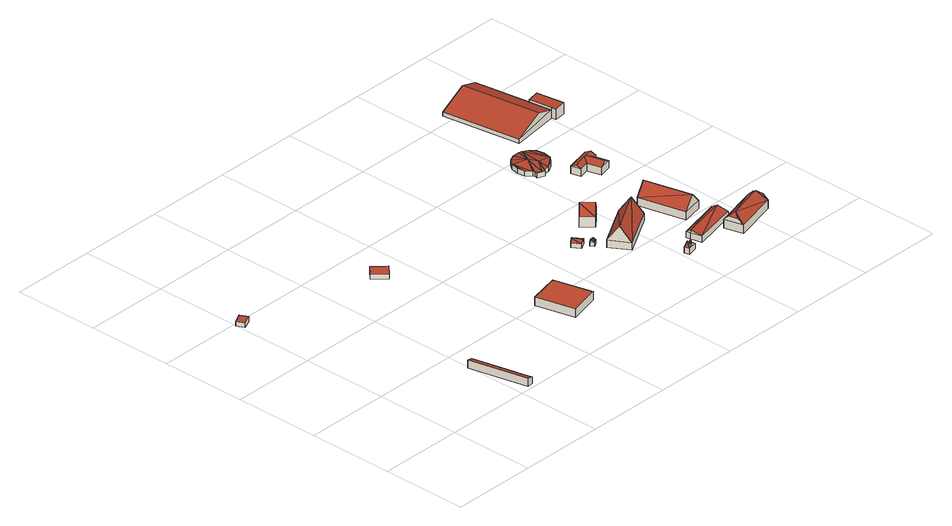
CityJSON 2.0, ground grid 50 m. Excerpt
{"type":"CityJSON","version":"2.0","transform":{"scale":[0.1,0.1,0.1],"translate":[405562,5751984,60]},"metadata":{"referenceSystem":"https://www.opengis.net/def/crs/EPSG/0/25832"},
"CityObjects":{
"building1":{"type":"Building","attributes":{"Gemeindeschluessel":"05515000","Geometrietyp2DReferenz":"3000","function":"31001_2460","roofType":"2100","measuredHeight":2.99},"geometry":[{"type":"Solid","lod":"2","boundaries":[[[[0,1,2,3]],[[4,5,1,0]],[[6,7,5,4]],[[3,2,7,6]],[[4,0,3,6]],[[1,5,7,2]]]],"semantics":{"surfaces":[{"type":"WallSurface"},{"type":"RoofSurface"},{"type":"GroundSurface"}],"values":[[0,0,0,0,1,2]]}}]},
"building2":{"type":"Building","attributes":{"Gemeindeschluessel":"05515000","Geometrietyp2DReferenz":"3000","function":"51009_1610","roofType":"2100","measuredHeight":4.71},"geometry":[{"type":"Solid","lod":"2","boundaries":[[[[8,9,10,11]],[[12,13,9,8]],[[14,15,13,12]],[[16,17,15,14]],[[18,19,17,16]],[[11,10,19,18]],[[16,14,12,8,11,18]],[[9,13,15,17,19,10]]]],"semantics":{"surfaces":[{"type":"WallSurface"},{"type":"RoofSurface"},{"type":"GroundSurface"}],"values":[[0,0,0,0,0,0,1,2]]}}]},
"building3":{"type":"Building","attributes":{"Gemeindeschluessel":"05515000","Geometrietyp2DReferenz":"3000","function":"31001_1000","roofType":"1000","measuredHeight":2.68},"address":[{"country":"Germany","locality":"Münster","thoroughfareNumber":"7","thoroughfareName":"Meesenstiege"}],"geometry":[{"type":"Solid","lod":"2","boundaries":[[[[20,21,22,23]],[[24,25,21,20]],[[26,27,25,24]],[[23,22,27,26]],[[24,20,23,26]],[[21,25,27,22]]]],"semantics":{"surfaces":[{"type":"WallSurface"},{"type":"RoofSurface"},{"type":"GroundSurface"}],"values":[[0,0,0,0,1,2]]}}]},
"building4":{"type":"Building","attributes":{"Gemeindeschluessel":"05515000","Geometrietyp2DReferenz":"3000","function":"31001_2000","roofType":"1000","measuredHeight":5},"geometry":[{"type":"Solid","lod":"2","boundaries":[[[[28,29,30,31]],[[32,33,29,28]],[[34,35,33,32]],[[31,30,35,34]],[[32,28,31,34]],[[29,33,35,30]]]],"semantics":{"surfaces":[{"type":"WallSurface"},{"type":"RoofSurface"},{"type":"GroundSurface"}],"values":[[0,0,0,0,1,2]]}}]},
"building5":{"type":"Building","attributes":{"Gemeindeschluessel":"05515000","Geometrietyp2DReferenz":"3000","function":"31001_2700","roofType":"3100","measuredHeight":3.95},"geometry":[{"type":"Solid","lod":"2","boundaries":[[[[36,37,38,39]],[[40,41,37,36]],[[42,43,41,40]],[[39,38,43,42]],[[36,44,40]],[[42,45,39]],[[39,45,44]],[[44,36,39]],[[45,42,40]],[[40,44,45]],[[37,41,43,38]]]],"semantics":{"surfaces":[{"type":"WallSurface"},{"type":"RoofSurface"},{"type":"GroundSurface"}],"values":[[0,0,0,0,0,0,1,1,1,1,2]]}}]},
"building6":{"type":"Building","attributes":{"Gemeindeschluessel":"05515000","Geometrietyp2DReferenz":"3000","function":"31001_2700","roofType":"3100","measuredHeight":3.43},"geometry":[{"type":"Solid","lod":"2","boundaries":[[[[46,47,48,49]],[[50,51,47,46]],[[52,53,51,50]],[[49,48,53,52]],[[46,54,50]],[[52,55,49]],[[55,54,46]],[[46,49,55]],[[52,50,54]],[[54,55,52]],[[47,51,53,48]]]],"semantics":{"surfaces":[{"type":"WallSurface"},{"type":"RoofSurface"},{"type":"GroundSurface"}],"values":[[0,0,0,0,0,0,1,1,1,1,2]]}}]},
"building7":{"type":"Building","attributes":{"Gemeindeschluessel":"05515000","Geometrietyp2DReferenz":"3000","function":"31001_3043"},"children":["building7-1","building7-2"]},
"building7-1":{"type":"BuildingPart","attributes":{"roofType":"4000","measuredHeight":6.48},"parents":["building7"],"geometry":[{"type":"Solid","lod":"2","boundaries":[[[[56,57,58,59]],[[60,61,57,56]],[[62,63,61,60]],[[59,58,63,62]],[[59,64,56]],[[56,64,60]],[[60,64,62]],[[62,64,59]],[[57,61,63,58]]]],"semantics":{"surfaces":[{"type":"WallSurface"},{"type":"RoofSurface"},{"type":"GroundSurface"}],"values":[[0,0,0,0,1,1,1,1,2]]}}]},
"building7-2":{"type":"BuildingPart","attributes":{"roofType":"3100","measuredHeight":5.31},"parents":["building7"],"geometry":[{"type":"Solid","lod":"2","boundaries":[[[[65,66,67,68]],[[69,70,66,65]],[[71,72,70,69]],[[68,67,72,71]],[[65,73,69]],[[71,74,68]],[[73,65,68]],[[68,74,73]],[[69,73,74]],[[74,71,69]],[[66,70,72,67]]]],"semantics":{"surfaces":[{"type":"WallSurface"},{"type":"RoofSurface"},{"type":"GroundSurface"}],"values":[[0,0,0,0,0,0,1,1,1,1,2]]}}]},
"building8":{"type":"Building","attributes":{"Gemeindeschluessel":"05515000","Geometrietyp2DReferenz":"3000","function":"31001_2700","roofType":"3100","measuredHeight":13.22},"address":[{"country":"Germany","locality":"Münster","thoroughfareNumber":"88","thoroughfareName":"Westfalenstraße"}],"geometry":[{"type":"Solid","lod":"2","boundaries":[[[[75,76,77,78]],[[79,80,76,75]],[[81,82,80,79]],[[78,77,82,81]],[[75,83,79]],[[81,84,78]],[[84,83,75]],[[75,78,84]],[[83,84,81]],[[81,79,83]],[[76,80,82,77]]]],"semantics":{"surfaces":[{"type":"WallSurface"},{"type":"RoofSurface"},{"type":"GroundSurface"}],"values":[[0,0,0,0,0,0,1,1,1,1,2]]}}]},
"building9":{"type":"Building","attributes":{"Gemeindeschluessel":"05515000","Geometrietyp2DReferenz":"3000","function":"31001_1000","roofType":"3100","measuredHeight":11.61},"address":[{"country":"Germany","locality":"Münster","thoroughfareNumber":"88c","thoroughfareName":"Westfalenstraße"}],"geometry":[{"type":"Solid","lod":"2","boundaries":[[[[85,86,87,88]],[[89,90,86,85]],[[91,92,90,89]],[[88,87,92,91]],[[85,93,89]],[[91,94,88]],[[88,94,93]],[[93,85,88]],[[94,91,89]],[[89,93,94]],[[86,90,92,87]]]],"semantics":{"surfaces":[{"type":"WallSurface"},{"type":"RoofSurface"},{"type":"GroundSurface"}],"values":[[0,0,0,0,0,0,1,1,1,1,2]]}}]},
"building10":{"type":"Building","attributes":{"Gemeindeschluessel":"05515000","Geometrietyp2DReferenz":"3000","function":"31001_2700","roofType":"3100","measuredHeight":5.61},"geometry":[{"type":"Solid","lod":"2","boundaries":[[[[95,96,97,98]],[[99,100,96,95]],[[101,102,100,99]],[[103,104,102,101]],[[105,106,104,103]],[[98,97,106,105]],[[107,108,109,98]],[[98,105,110,107]],[[101,99,108]],[[108,107,101]],[[110,105,103]],[[107,110,103,101]],[[109,108,99,95]],[[109,95,98]],[[96,100,102,104,106,97]]]],"semantics":{"surfaces":[{"type":"WallSurface"},{"type":"RoofSurface"},{"type":"GroundSurface"}],"values":[[0,0,0,0,0,0,1,1,1,1,0,0,0,0,2]]}}]},
"building11":{"type":"Building","attributes":{"Gemeindeschluessel":"05515000","Geometrietyp2DReferenz":"3000","function":"31001_2700","roofType":"3100","measuredHeight":11.64},"geometry":[{"type":"Solid","lod":"2","boundaries":[[[[111,112,113,114]],[[115,116,112,111]],[[117,118,116,115]],[[114,113,118,117]],[[111,119,115]],[[117,120,114]],[[120,119,111]],[[111,114,120]],[[117,115,119]],[[119,120,117]],[[112,116,118,113]]]],"semantics":{"surfaces":[{"type":"WallSurface"},{"type":"RoofSurface"},{"type":"GroundSurface"}],"values":[[0,0,0,0,0,0,1,1,1,1,2]]}}]},
"building12":{"type":"Building","attributes":{"Gemeindeschluessel":"05515000","Geometrietyp2DReferenz":"3000","function":"51003_1201","roofType":"5000","measuredHeight":4.44},"geometry":[{"type":"Solid","lod":"2","boundaries":[[[[121,122,123,124]],[[125,126,122,121]],[[127,128,126,125]],[[129,130,128,127]],[[131,132,130,129]],[[133,134,132,131]],[[135,136,134,133]],[[137,138,136,135]],[[139,140,138,137]],[[141,142,140,139]],[[143,144,142,141]],[[145,146,144,143]],[[147,148,146,145]],[[149,150,148,147]],[[151,152,150,149]],[[153,154,152,151]],[[124,123,154,153]],[[135,133,155]],[[135,155,156]],[[137,135,156]],[[139,137,156]],[[156,157,139]],[[158,159,121]],[[158,121,124]],[[158,124,153]],[[158,153,151]],[[151,160,158]],[[131,129,127]],[[155,131,127]],[[155,127,125]],[[155,125,159]],[[156,155,159]],[[159,158,156]],[[157,156,158]],[[143,157,158]],[[145,143,158]],[[145,158,160]],[[147,145,160]],[[160,149,147]],[[143,141,157]],[[139,157,141]],[[149,160,151]],[[131,155,133]],[[121,159,125]],[[122,126,128,130,132,134,136,138,140,142,144,146,148,150,152,154,123]]]],"semantics":{"surfaces":[{"type":"WallSurface"},{"type":"RoofSurface"},{"type":"GroundSurface"}],"values":[[0,0,0,0,0,0,0,0,0,0,0,0,0,0,0,0,0,1,1,1,1,1,1,1,1,1,1,1,1,1,1,1,1,1,1,1,1,1,1,1,0,0,0,0,2]]}}]},
"building13":{"type":"Building","attributes":{"Gemeindeschluessel":"05515000","Geometrietyp2DReferenz":"3000","function":"31001_2700","roofType":"3300","measuredHeight":10.35},"geometry":[{"type":"Solid","lod":"2","boundaries":[[[[161,162,163,164]],[[165,166,162,161]],[[167,168,166,165]],[[164,163,168,167]],[[161,169,170,165]],[[167,171,172,164]],[[169,173,170]],[[171,174,172]],[[173,169,161]],[[174,173,161]],[[172,174,161]],[[161,164,172]],[[165,170,173]],[[165,173,174]],[[167,165,174]],[[174,171,167]],[[162,166,168,163]]]],"semantics":{"surfaces":[{"type":"WallSurface"},{"type":"RoofSurface"},{"type":"GroundSurface"}],"values":[[0,0,0,0,0,0,1,1,1,1,1,1,1,1,1,1,2]]}}]},
"building14":{"type":"Building","attributes":{"Gemeindeschluessel":"05515000","Geometrietyp2DReferenz":"3000","function":"31001_1000","roofType":"5000","measuredHeight":6.15},"address":[{"country":"Germany","locality":"Münster","thoroughfareNumber":"88a","thoroughfareName":"Westfalenstraße"}],"geometry":[{"type":"Solid","lod":"2","boundaries":[[[[175,176,177,178]],[[179,180,176,175]],[[181,182,180,179]],[[183,184,182,181]],[[185,186,184,183]],[[187,188,186,185]],[[189,190,188,187]],[[178,177,190,189]],[[191,192,189,187,193]],[[193,187,185,194]],[[185,183,194]],[[195,191,193,194,183,181,196]],[[181,179,196]],[[196,179,175,195]],[[191,195,175,178,192]],[[178,189,192]],[[176,180,182,184,186,188,190,177]]]],"semantics":{"surfaces":[{"type":"WallSurface"},{"type":"RoofSurface"},{"type":"GroundSurface"}],"values":[[0,0,0,0,0,0,0,0,1,1,0,1,0,1,1,0,2]]}}]},
"building15":{"type":"Building","attributes":{"Gemeindeschluessel":"05515000","Geometrietyp2DReferenz":"3000","function":"31001_2700","roofType":"5000","measuredHeight":8.79},"geometry":[{"type":"Solid","lod":"2","boundaries":[[[[197,198,199,200]],[[201,202,198,197]],[[203,204,202,201]],[[205,206,204,203]],[[207,208,206,205]],[[200,199,208,207]],[[209,210,205,203]],[[201,197,200,207,210,209]],[[205,210,207]],[[201,209,203]],[[198,202,204,206,208,199]]]],"semantics":{"surfaces":[{"type":"WallSurface"},{"type":"RoofSurface"},{"type":"GroundSurface"}],"values":[[0,0,0,0,0,0,1,1,0,0,2]]}}]},
"building16":{"type":"Building","attributes":{"Gemeindeschluessel":"05515000","Geometrietyp2DReferenz":"3000","function":"31001_1000","roofType":"2100","measuredHeight":6.74},"geometry":[{"type":"Solid","lod":"2","boundaries":[[[[211,212,213,214]],[[215,216,212,211]],[[217,218,216,215]],[[219,220,218,217]],[[221,222,220,219]],[[214,213,222,221]],[[219,217,215,211,214,221]],[[212,216,218,220,222,213]]]],"semantics":{"surfaces":[{"type":"WallSurface"},{"type":"RoofSurface"},{"type":"GroundSurface"}],"values":[[0,0,0,0,0,0,1,2]]}}]}
},
"vertices":[
[22,1442,26],[22,1442,0],[75,1465,0],[75,1465,30],[1,1488,26],[1,1488,0],[54,1512,30],[54,1512,0],
[517,358,49],[517,358,12],[481,350,12],[481,350,59],[560,162,49],[560,162,12],[582,61,49],[582,61,12],[592,15,49],[592,15,12],[556,7,59],[556,7,12],
[841,1213,34],[841,1213,7],[895,1267,7],[895,1267,34],[773,1281,34],[773,1281,7],[827,1335,34],[827,1335,7],
[1133,493,69],[1133,493,19],[1189,267,19],[1189,267,69],[1313,536,69],[1313,536,19],[1368,312,69],[1368,312,19],
[1654,728,49],[1654,728,21],[1685,679,21],[1685,679,49],[1698,756,49],[1698,756,21],[1729,706,49],[1729,706,21],[1676,742,61],[1707,692,61],
[1752,680,46],[1752,680,24],[1727,666,24],[1727,666,46],[1765,659,46],[1765,659,24],[1740,644,46],[1740,644,24],[1759,670,58],[1733,655,58],
[2031,253,87],[2031,253,29],[2030,260,29],[2030,260,87],[2024,251,87],[2024,251,29],[2023,259,87],[2023,259,29],[2027,256,94],
[2058,251,62],[2058,251,29],[2051,280,29],[2051,280,62],[2001,238,62],[2001,238,29],[1994,267,62],[1994,267,29],[2030,244,82],[2023,274,82],
[2016,734,70],[2016,734,27],[1772,590,27],[1772,590,70],[2083,622,70],[2083,622,27],[1838,477,70],[1838,477,27],[2049,678,159],[1805,533,159],
[1822,824,85],[1822,824,26],[1879,762,26],[1879,762,85],[1885,882,85],[1885,882,26],[1942,819,85],[1942,819,26],[1853,853,142],[1910,791,142],
[2372,391,66],[2372,391,29],[2365,420,29],[2365,420,66],[2387,329,66],[2387,329,29],[2126,267,66],[2126,267,29],[2111,329,66],[2111,329,29],[2105,357,66],[2105,357,29],[2112,327,85],[2373,390,85],[2372,391,84],[2111,329,84],
[2163,742,75],[2163,742,28],[2229,468,28],[2229,468,75],[2285,771,75],[2285,771,28],[2351,497,75],[2351,497,28],[2224,757,144],[2290,482,144],
[2103,1487,55],[2103,1487,27],[2058,1487,27],[2058,1487,55],[2147,1467,55],[2147,1467,27],[2173,1433,55],[2173,1433,27],[2181,1391,55],[2181,1391,27],[2173,1346,55],[2173,1346,27],[2143,1311,55],[2143,1311,27],[2102,1287,55],[2102,1287,27],[2068,1288,55],[2068,1288,27],[2060,1272,55],[2060,1272,27],[2016,1287,55],[2016,1287,27],[2023,1310,55],[2023,1310,27],[2018,1314,55],[2018,1314,27],[1990,1348,55],[1990,1348,27],[1984,1390,55],[1984,1390,27],[1993,1435,55],[1993,1435,27],[2020,1470,55],[2020,1470,27],[2168,1339,59],[2089,1345,71],[2044,1277,59],[2066,1398,71],[2114,1482,58],[1991,1426,61],
[2556,349,80],[2556,349,28],[2299,280,28],[2299,280,80],[2585,240,80],[2585,240,28],[2329,171,80],[2329,171,28],[2564,320,108],[2577,269,108],[2321,200,107],[2307,252,107],[2549,289,131],[2336,232,131],
[2230,1146,76],[2230,1146,32],[2252,1064,32],[2252,1064,76],[2170,1130,76],[2170,1130,32],[2155,1187,76],[2155,1187,32],[2304,1226,76],[2304,1226,32],[2319,1166,76],[2319,1166,32],[2303,1162,76],[2303,1162,32],[2324,1083,76],[2324,1083,32],[2261,1176,94],[2288,1074,94],[2266,1184,90],[2312,1196,90],[2251,1182,90],[2163,1158,90],
[2461,1748,76],[2461,1748,27],[2463,1749,27],[2463,1749,75],[2480,1617,76],[2480,1617,27],[2197,1575,49],[2197,1575,27],[2130,2032,49],[2130,2032,27],[2415,2074,75],[2415,2074,27],[2372,1601,115],[2306,2058,115],
[2461,1748,90],[2461,1748,29],[2480,1617,29],[2480,1617,90],[2463,1749,90],[2463,1749,29],[2525,1758,97],[2525,1758,29],[2549,1596,97],[2549,1596,29],[2485,1587,90],[2485,1587,29]
]}
